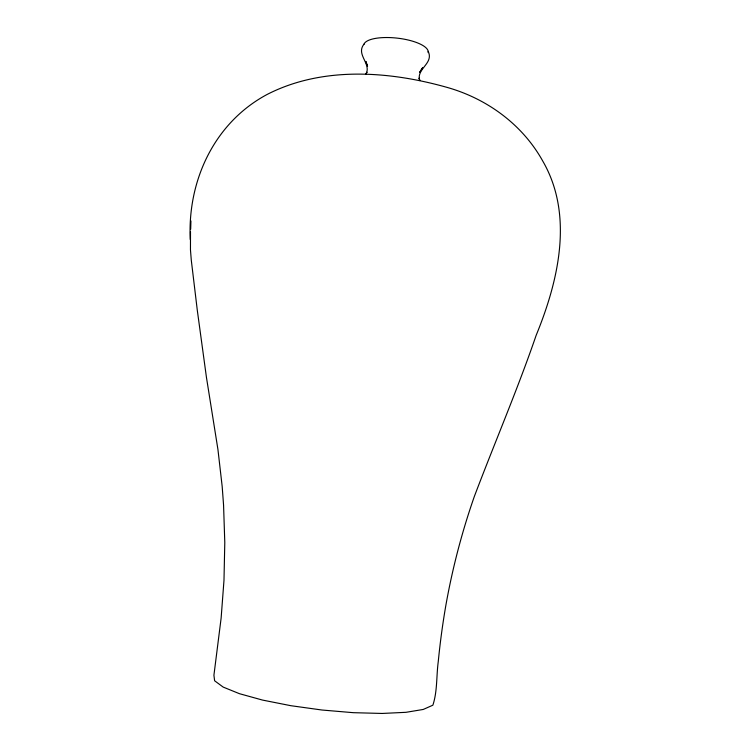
<?xml version="1.0" encoding="UTF-8"?>
<svg xmlns="http://www.w3.org/2000/svg" width="751" height="751" viewBox="0 0 751 751"><rect width="100%" height="100%" fill="white"/><g stroke="black" fill="none" stroke-linecap="round" stroke-linejoin="round"><path stroke-width="1.13" d="M190.266 239.513C187.384 180.738 214.335 122.62 267.168 94.429C322.555 66.032 389.281 71.007 447.436 87.492C487.192 98.803 522.518 124.628 542.72 161.005C574.064 215.086 558.434 280.893 536.167 335.303C517.448 389.731 494.712 442.639 474.35 496.439C461.978 531.83 452.477 568.216 445.897 605.128C442.649 623.799 440.114 642.603 438.274 661.471C436.303 675.956 437.495 691.211 432.876 705.189L423.245 709.451L406.009 712.314L382.137 713.45L353.345 712.68L322.01 710.024L290.853 705.696L262.55 700.082L239.447 693.689L223.169 687.081L214.617 680.772L213.922 675.215L221.132 618.045L223.986 580.279L224.793 542.597L223.563 505.123L222.183 486.498L217.94 449.52L206.45 377.406L197.316 310.407L191.28 260.118L190.463 249.82L190.501 231.665M190.679 229.205L190.932 220.925M364.019 44.149C355.533 54.598 371.811 63.666 365.878 74.274L366.901 72.227L365.653 74.471M419.865 80.582L419.142 78.113L419.659 80.338C416.223 68.67 434.059 63.459 428.183 51.378M363.906 44.44A32.406 10.645 6.4 0 1 398.621 38.301A32.406 10.645 6.4 0 1 428.145 52.617M422.541 67.881L419.79 72.18L422.541 67.881M367.539 66.285L365.831 61.488L367.539 66.285"/></g></svg>
